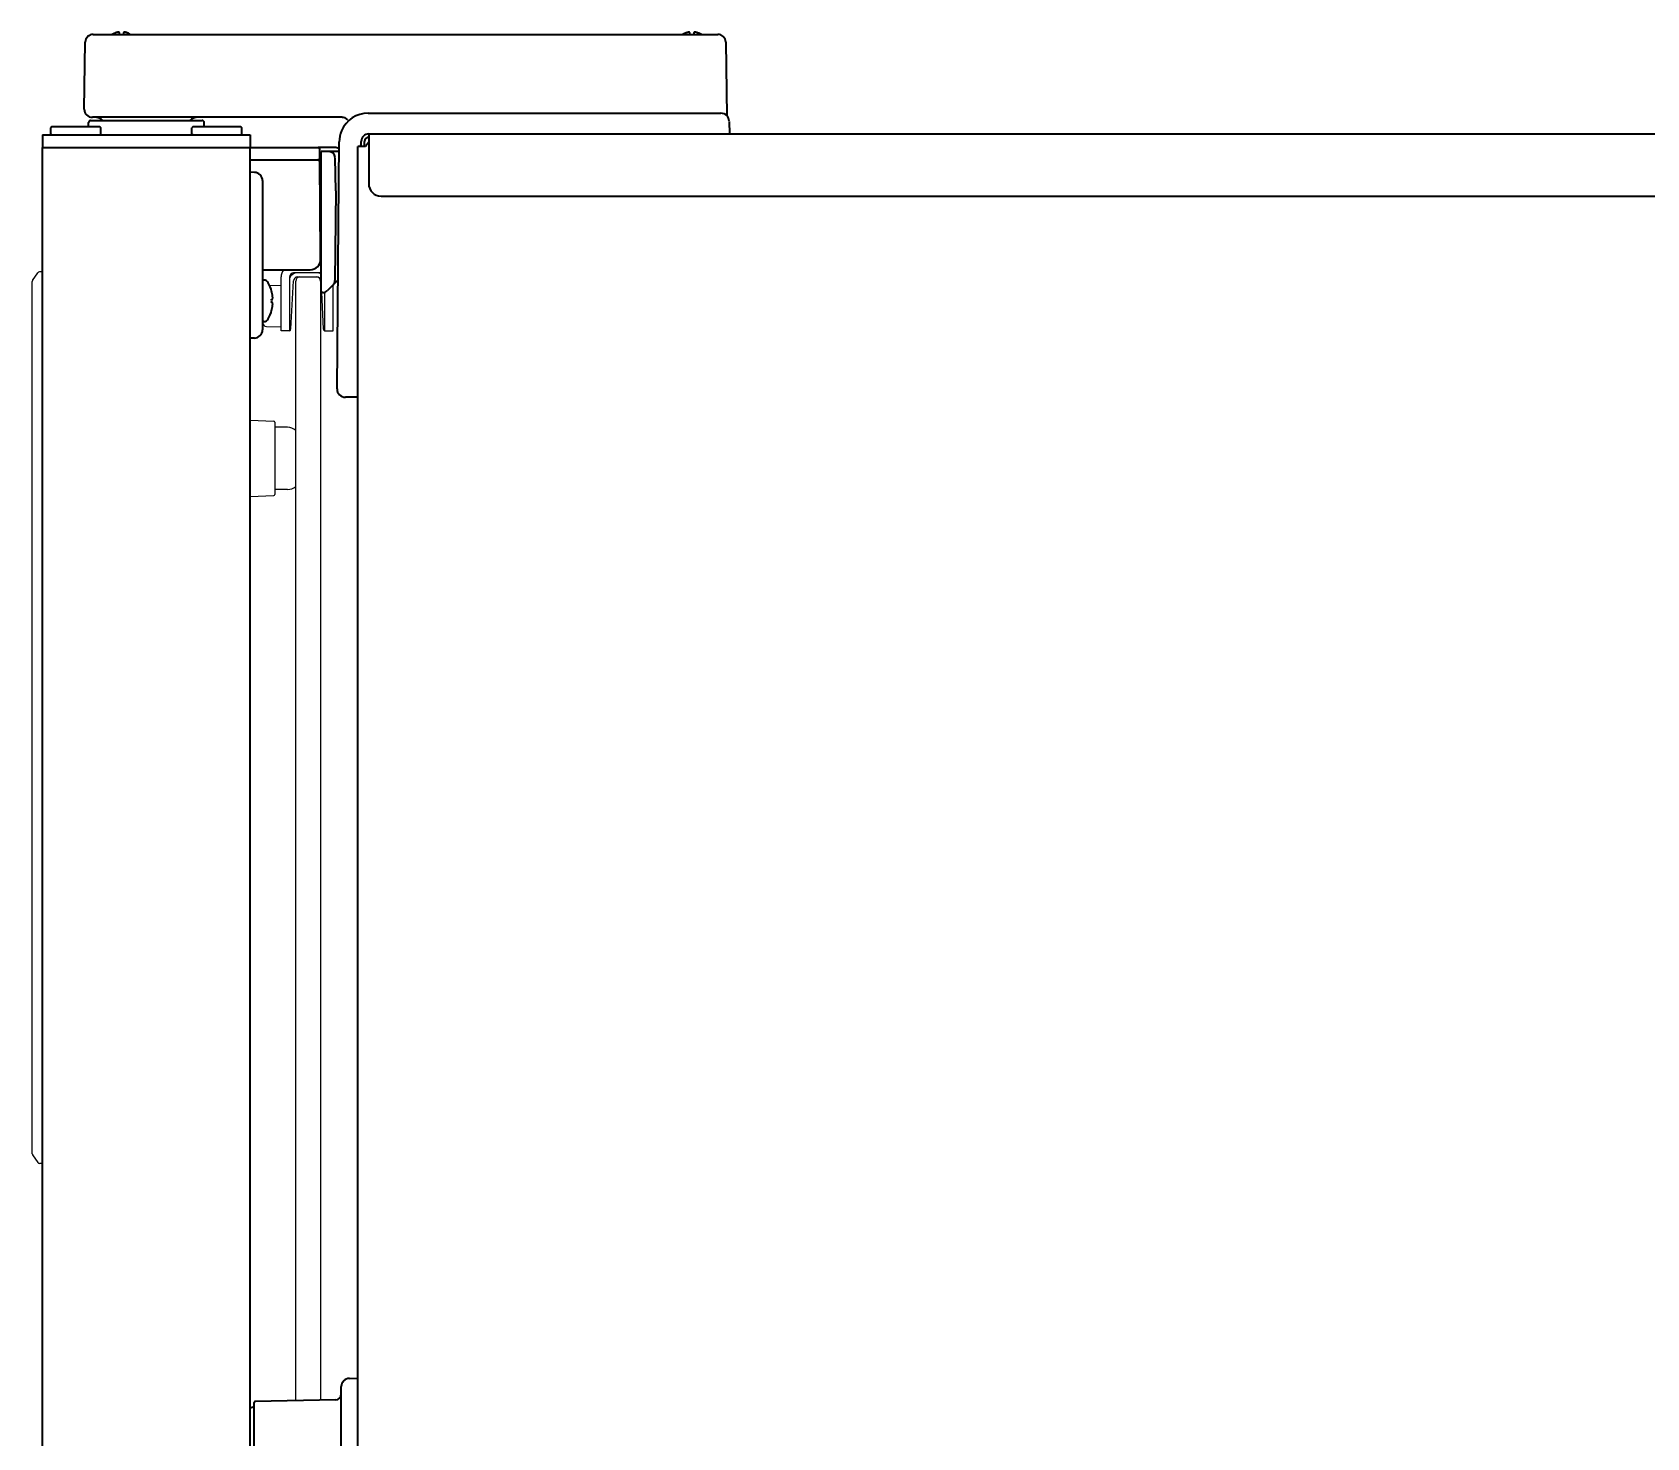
# Model space of a CAD drawing. Extents: x 6336 to 10269, y -393 to 3204.
# Drawn here: x 7393.6 to 7782.7, y 1774.1 to 2113 of the extents above; entities that cross this region are included whole.
import ezdxf

# ---------------------------------------------------------------- set-up
doc = ezdxf.new("R2010")
doc.units = 0
doc.header["$LTSCALE"] = 5
doc.layers.add('1', color=7, linetype='CONTINUOUS', true_color=0xffffff)
doc.layers.add('GEOM', color=7, linetype='CONTINUOUS')

msp = doc.modelspace()

# ---------------------------------------------------------------- linework, layer by layer
at = {"layer": '1', "color": 7, "linetype": 'Continuous', "lineweight": 35}
for p, q in [((7406.07, 2094.53), (7406.35, 2110.66)), ((7408.25, 2112.53), (7413.35, 2112.53)), ((7413.35, 2112.53), (7469.88, 2112.53)), ((7469.88, 2112.53), (7473.88, 2112.53)), ((7473.88, 2112.53), (7553.72, 2112.53)), ((7553.72, 2112.53), (7558.82, 2112.53)), ((7560.72, 2110.66), (7561.03, 2092.88)), ((7406.08, 2094.46), (7406.07, 2094.53)), ((7398.32, 2090.28), (7398.07, 2090.03)), ((7398.07, 2088.53), (7398.07, 2090.03)), ((7398.32, 2090.28), (7409.82, 2090.28)), ((7407.11, 2090.28), (7407.13, 2091.28)), ((7407.63, 2091.78), (7434.52, 2091.78)), ((7413.07, 2092.53), (7408.07, 2092.53)), ((7409.82, 2090.28), (7410.07, 2090.03)), ((7410.07, 2088.53), (7410.07, 2090.03)), ((7468.24, 2092.53), (7413.07, 2092.53)), ((7432.32, 2090.28), (7432.07, 2090.03)), ((7432.07, 2088.53), (7432.07, 2090.03)), ((7432.32, 2090.28), (7443.82, 2090.28)), ((7435.04, 2090.28), (7435.02, 2091.28)), ((7443.82, 2090.28), (7444.07, 2090.03)), ((7444.07, 2088.53), (7444.07, 2090.03)), ((7474.56, 2093.53), (7554.56, 2093.53)), ((7554.56, 2093.53), (7559.56, 2093.53)), ((7561.56, 2091.56), (7561.62, 2088.53)), ((7396.07, 2088.28), (7396.07, 2085.28)), ((7396.07, 2088.28), (7446.07, 2088.28)), ((7398.32, 2088.28), (7398.07, 2088.53)), ((7409.82, 2088.28), (7410.07, 2088.53)), ((7432.32, 2088.28), (7432.07, 2088.53)), ((7443.82, 2088.28), (7444.07, 2088.53)), ((7446.07, 2088.28), (7446.07, 2085.28)), ((7467.04, 2027.04), (7467.56, 2086.59)), ((7472.87, 2085.53), (7472.87, 2086.73)), ((7473.67, 2085.53), (7473.67, 2086.73)), ((7474.67, 2088.53), (7474.67, 2086.63)), ((7474.67, 2088.53), (8124.07, 2088.53)), ((7474.67, 2086.63), (7474.67, 2076.52)), ((7396.07, 1400.78), (7396.07, 2085.28)), ((7396.07, 2085.28), (7446.07, 2085.28)), ((7446.07, 1400.78), (7446.07, 2085.28)), ((7446.07, 2085.28), (7462.52, 2085.28)), ((7446.07, 2082.28), (7462.82, 2082.28)), ((7466.42, 2085.28), (7462.52, 2085.28)), ((7462.77, 2085.03), (7462.82, 2082.28)), ((7463.22, 2050.28), (7463.22, 2084.28)), ((7467.54, 2084.28), (7463.22, 2084.28)), ((7466.45, 2085.28), (7466.41, 2085.28)), ((7466.72, 2074.78), (7466.58, 2082.8)), ((7472.07, 1374.13), (7472.07, 2085.53)), ((7473.87, 2085.53), (7472.07, 2085.53)), ((7447.11, 2079.26), (7446.07, 2079.28)), ((7463.07, 2059.28), (7462.88, 2081.78)), ((7449.07, 2077.26), (7449.07, 2041.29)), ((7466.72, 2074.78), (7466.53, 2053.2)), ((7477.67, 2073.53), (8121.07, 2073.53)), ((7463.07, 2058.28), (7463.07, 2059.28)), ((7449.07, 2055.78), (7460.57, 2055.78)), ((7449.37, 2053.28), (7449.07, 2053.28)), ((7467.27, 2053.32), (7464.66, 2050.72)), ((7451.27, 2050.58), (7451.28, 2050.58)), ((7451.52, 2048.85), (7451.53, 2048.88)), ((7463.6, 2050.28), (7463.22, 2050.28)), ((7449.37, 2043.28), (7449.07, 2043.28)), ((7451.28, 2045.98), (7451.27, 2045.98)), ((7447.11, 2039.29), (7446.07, 2039.28)), ((7472.02, 2025.03), (7469.04, 2025.03)), ((7468.07, 1781.46), (7468.07, 1786.46)), ((7470, 1788.45), (7472.07, 1788.53)), ((7447.07, 1765.45), (7447.07, 1782.6)), ((7466.64, 1783.26), (7447.31, 1782.85)), ((7468.07, 1756.95), (7468.07, 1781.46))]:
    msp.add_line(p, q, dxfattribs=at)
for centre, radius, start, end in [((7408.25, 2110.63), 1.9, 90, 179), ((7558.82, 2110.63), 1.9, 1, 90), ((7408.07, 2094.53), 2, 182, 270), ((7407.63, 2091.28), 0.5, 90, 179), ((7407.63, 2091.28), 0.5, 90, 179), ((7408.62, 2089.53), 3, 48.59, 90), ((7433.52, 2089.53), 3, 90, 131.41), ((7434.52, 2091.28), 0.5, 1, 90), ((7434.52, 2091.28), 0.5, 1, 90), ((7474.56, 2086.53), 7, 90, 156.7487), ((7559.56, 2091.53), 2, 1, 90), ((7474.56, 2086.53), 7, 156.7487, 179.5), ((7474.67, 2086.73), 1.8, 90, 180), ((7474.67, 2086.73), 1, 90, 180), ((7462.38, 2081.78), 0.5, 0.5, 90), ((7462.52, 2085.03), 0.25, 1, 90), ((7465.08, 2082.78), 1.5, 1, 90), ((7466.42, 2083.28), 2, 55.9365, 90), ((7472.8, 2085.48), 0.25, 93.6563, 179.5), ((7447.07, 2077.26), 2, 0, 89), ((7460.57, 2058.28), 2.5, 270, 0), ((7449.37, 2052.03), 1.25, 28.6021, 90), ((7442.49, 2048.28), 9.08, 14.6676, 28.6021), ((7465.03, 2053.21), 1.5, 315, 359.5), ((7442.6, 2048.35), 8.95, 12.6308, 14.3943), ((7442.49, 2048.28), 8.79, 357.391, 2.609), ((7442.6, 2048.35), 8.95, 4.1992, 12.6256), ((7442.6, 2048.2), 8.95, 347.3743, 355.8008), ((7442.61, 2048.35), 8.94, 3.3503, 4.1929), ((7442.61, 2048.2), 8.94, 355.8071, 356.6497), ((7463.6, 2051.78), 1.5, 270, 315), ((7449.37, 2044.53), 1.25, 270, 331.3979), ((7442.49, 2048.28), 9.08, 331.3979, 345.3324), ((7442.6, 2048.2), 8.95, 345.6057, 347.3692), ((7447.07, 2041.29), 2, 271, 0), ((7469.04, 2027.03), 2, 179.5, 270), ((7470.07, 1786.46), 2, 92, 180), ((7447.32, 1782.6), 0.25, 92.5, 180), ((7466.57, 1784.75), 1.5, 272.5, 0), ((7447.33, 1778.53), 3, 94.891, 114.7456)]:
    msp.add_arc(centre, radius, start, end, dxfattribs=at)
for centre, major_axis, ratio, start_param, end_param in [((7468.24, 2090.53), (1.41, 1.41), 1, 0, 0.785398), ((7477.67, 2076.52), (3, 0), 0.99863, 3.141593, 4.712389)]:
    msp.add_ellipse(centre, major_axis=major_axis, ratio=ratio, start_param=start_param, end_param=end_param, dxfattribs=at)
for points in [[(7414.07, 2113.02), (7414.02, 2113.01), (7413.91, 2112.98), (7413.75, 2112.93), (7413.59, 2112.87), (7413.43, 2112.81), (7413.28, 2112.74), (7413.13, 2112.67), (7412.96, 2112.58), (7412.84, 2112.51), (7412.77, 2112.47)], [(7414.57, 2113.02), (7414.55, 2113.02), (7414.5, 2113.03), (7414.43, 2113.04), (7414.36, 2113.04), (7414.29, 2113.04), (7414.22, 2113.04), (7414.14, 2113.03), (7414.1, 2113.02), (7414.07, 2113.02)], [(7416.07, 2113.02), (7416.05, 2113.03), (7416, 2113.03), (7415.92, 2113.04), (7415.85, 2113.04), (7415.78, 2113.04), (7415.71, 2113.04), (7415.64, 2113.03), (7415.6, 2113.02), (7415.57, 2113.02)], [(7415.57, 2113.02), (7415.57, 2113.01), (7415.57, 2112.98), (7415.57, 2112.93), (7415.57, 2112.87), (7415.57, 2112.81), (7415.57, 2112.74), (7415.57, 2112.67), (7415.57, 2112.58), (7415.57, 2112.51), (7415.57, 2112.47)], [(7552.07, 2113.02), (7552.05, 2113.02), (7552, 2113.03), (7551.93, 2113.04), (7551.86, 2113.04), (7551.79, 2113.04), (7551.72, 2113.04), (7551.64, 2113.03), (7551.6, 2113.02), (7551.57, 2113.02)], [(7553.57, 2113.02), (7553.55, 2113.03), (7553.5, 2113.03), (7553.42, 2113.04), (7553.35, 2113.04), (7553.28, 2113.04), (7553.21, 2113.04), (7553.14, 2113.03), (7553.1, 2113.02), (7553.07, 2113.02)], [(7553.07, 2113.02), (7553.07, 2113.01), (7553.07, 2112.98), (7553.07, 2112.93), (7553.07, 2112.87), (7553.07, 2112.81), (7553.07, 2112.74), (7553.07, 2112.67), (7553.07, 2112.58), (7553.07, 2112.51), (7553.07, 2112.47)], [(7451.52, 2047.7), (7451.46, 2047.78), (7451.36, 2047.83), (7451.27, 2047.88)], [(7451.53, 2047.68), (7451.53, 2047.68), (7451.52, 2047.69), (7451.52, 2047.7)]]:
    msp.add_open_spline(points, degree=3, dxfattribs=at)
for points, knots in [([(7414.57, 2112.53), (7414.57, 2112.63), (7414.57, 2112.72), (7414.57, 2112.84), (7414.57, 2112.88), (7414.57, 2112.96), (7414.57, 2112.99), (7414.57, 2113.02)], [0, 0, 0, 0, 0.457375, 0.457375, 0.728688, 0.728688, 1, 1, 1, 1]), ([(7417.28, 2112.53), (7417.1, 2112.63), (7416.93, 2112.72), (7416.64, 2112.84), (7416.53, 2112.88), (7416.3, 2112.96), (7416.19, 2112.99), (7416.07, 2113.02)], [0, 0, 0, 0, 0.457379, 0.457379, 0.728689, 0.728689, 1, 1, 1, 1]), ([(7551.57, 2113.02), (7551.52, 2113.01), (7551.41, 2112.98), (7551.25, 2112.93), (7551.09, 2112.87), (7550.93, 2112.81), (7550.78, 2112.74), (7550.63, 2112.67), (7550.49, 2112.6), (7550.4, 2112.55), (7550.38, 2112.53)], [0, 0, 0, 0, 0.134116, 0.268232, 0.402347, 0.536463, 0.670579, 0.804695, 0.938811, 1, 1, 1, 1]), ([(7552.07, 2112.53), (7552.07, 2112.63), (7552.07, 2112.72), (7552.07, 2112.84), (7552.07, 2112.88), (7552.07, 2112.96), (7552.07, 2112.99), (7552.07, 2113.02)], [0, 0, 0, 0, 0.457375, 0.457375, 0.728688, 0.728688, 1, 1, 1, 1]), ([(7554.87, 2112.47), (7554.67, 2112.6), (7554.46, 2112.7), (7554.14, 2112.84), (7554.03, 2112.88), (7553.8, 2112.96), (7553.69, 2112.99), (7553.57, 2113.02)], [0, 0, 0, 0, 0.5, 0.5, 0.75, 0.75, 1, 1, 1, 1]), ([(7474.73, 2086.65), (7474.69, 2086.61), (7474.66, 2086.57), (7474.58, 2086.48), (7474.54, 2086.43), (7474.48, 2086.35), (7474.46, 2086.32), (7474.41, 2086.27), (7474.39, 2086.24), (7474.29, 2086.1), (7474.21, 2085.99), (7474.04, 2085.76), (7473.96, 2085.64), (7473.87, 2085.53)], [0, 0, 0, 0, 0.123449, 0.123449, 0.269541, 0.269541, 0.342587, 0.342587, 0.415633, 0.415633, 0.707816, 0.707816, 1, 1, 1, 1]), ([(7451.27, 2048.68), (7451.3, 2048.69), (7451.39, 2048.74), (7451.48, 2048.79), (7451.52, 2048.85)], [0, 0, 0, 0, 0.314454, 1, 1, 1, 1])]:
    msp.add_open_spline(points, degree=3, knots=knots, dxfattribs=at)
at = {"layer": 'GEOM', "color": 7, "linetype": 'Continuous'}
for p, q in [((7393.66, 2053.2), (7394.92, 2055.06)), ((7396.07, 2055.28), (7395.34, 2055.28)), ((7396.07, 1840.28), (7396.07, 2055.28)), ((7463.07, 2055.03), (7456.57, 2055.03)), ((7463.07, 2057.03), (7462.74, 2057.03)), ((7393.57, 1842.63), (7393.57, 2052.92)), ((7450.76, 2051.98), (7453.57, 2052.03)), ((7453.57, 2041.03), (7453.57, 2054.03)), ((7455.57, 2054.03), (7455.57, 2041.03)), ((7455.92, 2041.5), (7456.52, 2053.08)), ((7457.07, 1783.05), (7457.07, 2053.03)), ((7457.52, 2054.03), (7458.07, 2054.03)), ((7458.07, 2054.03), (7462.07, 2054.03)), ((7463.07, 2053.03), (7463.07, 1783.18)), ((7463.12, 2053.08), (7463.22, 2051.16)), ((7466.07, 2041.03), (7466.07, 2052.13)), ((7463.27, 2050.28), (7463.73, 2041.5)), ((7464.07, 2041.03), (7464.07, 2050.36)), ((7450.06, 2042.09), (7453.57, 2042.03)), ((7455.57, 2041.03), (7453.57, 2041.03)), ((7464.07, 2041.03), (7466.07, 2041.03)), ((7446.07, 2019.49), (7451.83, 2019.24)), ((7452.07, 2018.99), (7452.07, 2001.56)), ((7455.12, 2017.78), (7452.07, 2017.78)), ((7446.07, 2001.06), (7451.83, 2001.31)), ((7455.12, 2002.78), (7452.07, 2002.78)), ((7393.66, 1842.35), (7394.92, 1840.49)), ((7396.07, 1840.28), (7395.34, 1840.28))]:
    msp.add_line(p, q, dxfattribs=at)
for centre, radius, start, end in [((7395.34, 2054.78), 0.5, 90, 145.7131), ((7456.57, 2054.03), 3, 144.2984, 180), ((7457.47, 2053.03), 2, 90, 162.246), ((7456.57, 2054.03), 1, 90, 180), ((7462.17, 2053.03), 2, 58.1959, 90), ((7463.07, 2054.03), 3, 87.1099, 90), ((7463.07, 2054.03), 1, 81.3687, 90), ((7394.07, 2052.92), 0.5, 145.7131, 180), ((7457.52, 2053.03), 1, 90, 177), ((7458.07, 2053.03), 1, 90, 180), ((7462.07, 2053.03), 1, 0, 90), ((7462.12, 2053.03), 1, 3, 85.7991), ((7450.07, 2043.09), 1, 180, 269), ((7455.42, 2041.53), 0.5, 287.6366, 357), ((7464.23, 2041.53), 0.5, 183, 252.3634), ((7451.82, 2018.99), 0.25, 0, 87.5), ((7455.12, 2014.78), 3, 49.2588, 90), ((7451.82, 2001.56), 0.25, 272.5, 0), ((7455.12, 2005.78), 3, 270, 310.7412), ((7394.07, 1842.63), 0.5, 180, 214.2869), ((7395.34, 1840.78), 0.5, 214.2869, 270)]:
    msp.add_arc(centre, radius, start, end, dxfattribs=at)

doc.saveas('drawing.dxf')
